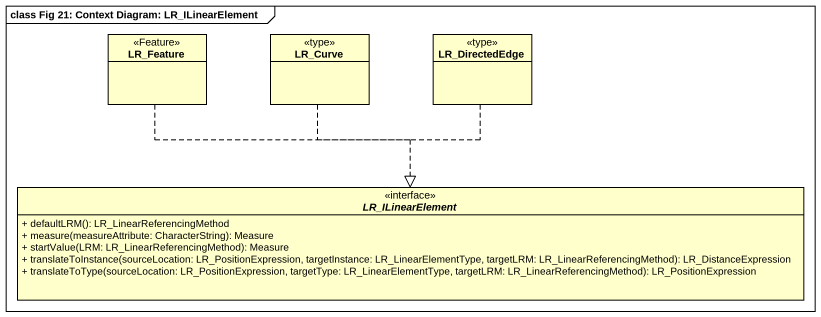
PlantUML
@startuml
mainframe class Fig 21: Context Diagram: LR_ILinearElement
hide circle
hide empty members
skinparam classAttributeIconSize 0
class LR_Feature <<Feature>>
class LR_Curve <<type>>
class LR_DirectedEdge <<type>>
interface LR_ILinearElement <<interface>> {
  + defaultLRM(): LR_LinearReferencingMethod
  + measure(measureAttribute: CharacterString): Measure
  + startValue(LRM: LR_LinearReferencingMethod): Measure
  + translateToInstance(sourceLocation: LR_PositionExpression, targetInstance: LR_LinearElementType, targetLRM: LR_LinearReferencingMethod): LR_DistanceExpression
  + translateToType(sourceLocation: LR_PositionExpression, targetType: LR_LinearElementType, targetLRM: LR_LinearReferencingMethod): LR_PositionExpression
}
LR_Feature ..|> LR_ILinearElement
LR_Curve ..|> LR_ILinearElement
LR_DirectedEdge ..|> LR_ILinearElement
@enduml
